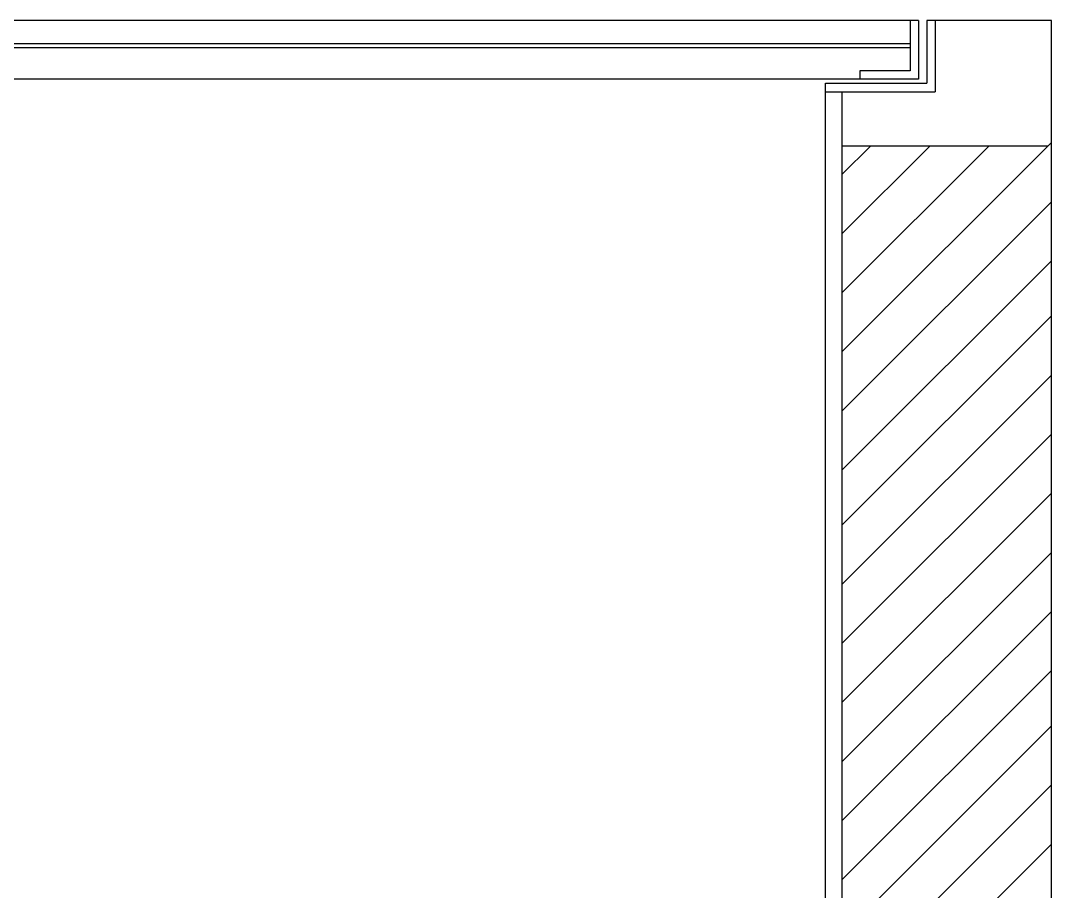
# Model space of a CAD drawing. Extents: x -0.82 to 5.77, y -0.28 to 4.33.
# Drawn here: x 3.906 to 5.139, y 3.278 to 4.32 of the extents above; entities that cross this region are included whole.
import ezdxf

# ---------------------------------------------------------------- set-up
doc = ezdxf.new("R2010")
doc.units = 0
doc.header["$LTSCALE"] = 0.1
doc.layers.get('0').update_dxf_attribs({"linetype": 'CONTINUOUS'})

msp = doc.modelspace()

# ---------------------------------------------------------------- linework, layer by layer
for p, q in [((4.98002, 4.31975), (3.69775, 4.31975)), ((4.97002, 4.31975), (4.97002, 4.25975)), ((4.98002, 4.31975), (4.98002, 4.24975)), ((4.98998, 4.31975), (4.98998, 4.24475)), ((5.13888, 4.31975), (4.98998, 4.31975)), ((4.99998, 4.31975), (4.99998, 4.23475)), ((5.13888, 2.36913), (5.13888, 4.31975)), ((4.97002, 4.29194), (3.70775, 4.29194)), ((4.97002, 4.28733), (3.70775, 4.28733)), ((4.91002, 4.25975), (4.91002, 4.24975)), ((4.97002, 4.25975), (4.91002, 4.25975)), ((4.98002, 4.24975), (3.69775, 4.24975)), ((4.86888, 2.56913), (4.86888, 4.24475)), ((4.86888, 4.24475), (4.98998, 4.24475)), ((4.86888, 4.23475), (4.99998, 4.23475)), ((4.88888, 2.56913), (4.88888, 4.23475)), ((5.13502, 4.16975), (4.88888, 4.16975))]:
    msp.add_line(p, q)
at = {"color": 0}
for p, q in [((4.88888, 3.92385), (5.13888, 4.17385)), ((4.88888, 4.06527), (4.99337, 4.16975)), ((4.88888, 3.99456), (5.06408, 4.16975)), ((4.88888, 4.13598), (4.92266, 4.16975)), ((4.88888, 3.85314), (5.13888, 4.10314)), ((4.88888, 3.78243), (5.13888, 4.03243)), ((4.88888, 3.71645), (5.13888, 3.96645)), ((4.88888, 3.64574), (5.13888, 3.89574)), ((4.88888, 3.57503), (5.13888, 3.82503)), ((4.88888, 3.50432), (5.13888, 3.75432)), ((4.88888, 3.43361), (5.13888, 3.68361)), ((4.88888, 3.3629), (5.13888, 3.6129)), ((4.88888, 3.29219), (5.13888, 3.54219)), ((4.88888, 3.22621), (5.13888, 3.47621)), ((4.88888, 3.1555), (5.13888, 3.4055)), ((4.88888, 3.08479), (5.13888, 3.33479))]:
    msp.add_line(p, q, dxfattribs=at)

doc.saveas('drawing.dxf')
